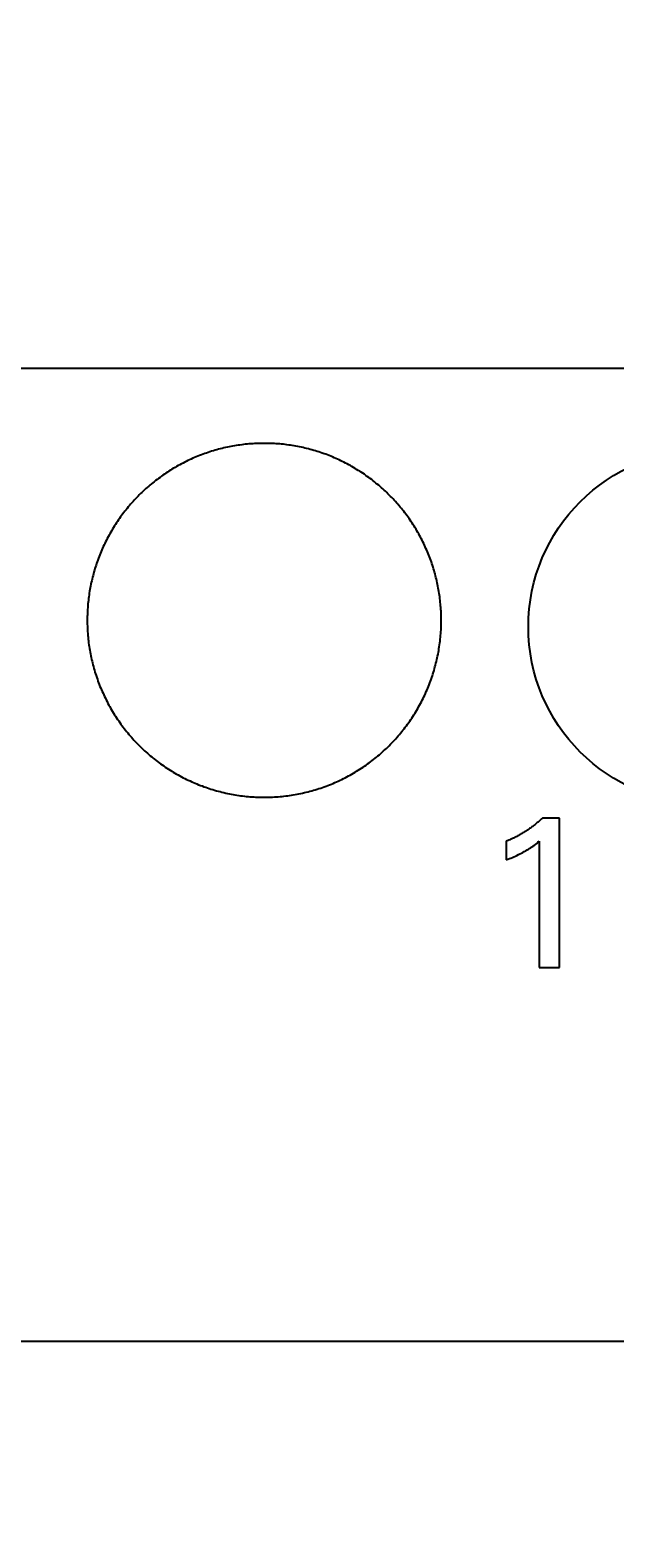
# Model space of a CAD drawing. Extents: x 0 to 420, y 0 to 297.
# Drawn here: x 127.72 to 134.33, y 140.98 to 158.01 of the extents above; entities that cross this region are included whole.
import ezdxf
from ezdxf.enums import TextEntityAlignment as Align

# ---------------------------------------------------------------- set-up
doc = ezdxf.new("R2010")
doc.units = 0
doc.header["$LTSCALE"] = 23.1
for name, color, linetype in [('10000_FRONT', 7, 'CONTINUOUS'), ('10100_DIM_FRONT', 7, 'CONTINUOUS'), ('10500_FRONT_LABELING', 7, 'CONTINUOUS')]:
    doc.layers.add(name, color=color, linetype=linetype)
doc.dimstyles.get("Standard").update_dxf_attribs({"dimtxt": 2.5, "dimasz": 2.5, "dimexe": 1.25, "dimexo": 0.625, "dimtad": 1, "dimcen": 2.5, "dimazin": 3, "dimtfac": 1, "dimtmove": 0, "dimatfit": 3})

# ---------------------------------------------------------------- blocks, each defined once
blk = doc.blocks.new('*D0')
at = {"layer": '10100_DIM_FRONT', "linetype": 'CONTINUOUS'}
for p, q in [((145.579763, 188.190376), (145.579763, 132.165384)), ((110.079763, 145.840376), (110.079763, 132.165384)), ((110.079763, 134.165384), (127.829763, 134.165384)), ((145.579763, 134.165384), (127.829763, 134.165384))]:
    blk.add_line(p, q, dxfattribs=at)
for points in [[(113.579763, 134.665384), (110.079763, 134.165384), (113.579763, 133.665384)], [(142.079763, 133.665384), (145.579763, 134.165384), (142.079763, 134.665384)]]:
    blk.add_solid(points, dxfattribs=at)
blk.add_text('35,5', height=3.5, dxfattribs=at).set_placement((123.999105, 135.040384), (133.499105, 135.040384), align=Align.FIT)
blk = doc.blocks.new('*D1')
at = {"layer": '10100_DIM_FRONT', "linetype": 'CONTINUOUS'}
for p, q in [((145.58, 188.19), (145.58, 123.957)), ((102.08, 147.741), (102.08, 123.957)), ((102.08, 125.957), (123.83, 125.957)), ((145.58, 125.957), (123.83, 125.957))]:
    blk.add_line(p, q, dxfattribs=at)
for points in [[(105.58, 126.457), (102.08, 125.957), (105.58, 125.457)], [(142.08, 125.457), (145.58, 125.957), (142.08, 126.457)]]:
    blk.add_solid(points, dxfattribs=at)
blk.add_text('43,5', height=3.5, dxfattribs=at).set_placement((119.796, 126.832), (129.546, 126.832), align=Align.FIT)

msp = doc.modelspace()

# ---------------------------------------------------------------- linework, layer by layer
at = {"layer": '10000_FRONT', "color": 7, "linetype": 'CONTINUOUS'}
for p, q in [((110.08, 154.191), (145.58, 154.191)), ((145.58, 143.191), (110.08, 143.191))]:
    msp.add_line(p, q, dxfattribs=at)
for points in [[(132.37, 151.341), (132.37, 151.362), (132.369, 151.382), (132.369, 151.403), (132.368, 151.423), (132.367, 151.444), (132.366, 151.464), (132.365, 151.485), (132.363, 151.505), (132.361, 151.525), (132.359, 151.545), (132.357, 151.566), (132.355, 151.586), (132.352, 151.606), (132.349, 151.626), (132.346, 151.646), (132.343, 151.666), (132.34, 151.686), (132.336, 151.706), (132.332, 151.726), (132.328, 151.746), (132.324, 151.766), (132.32, 151.786), (132.315, 151.806), (132.31, 151.825), (132.305, 151.845), (132.3, 151.865), (132.295, 151.884), (132.289, 151.904), (132.283, 151.924), (132.277, 151.943), (132.271, 151.963), (132.264, 151.982), (132.258, 152.002), (132.251, 152.021), (132.244, 152.04), (132.236, 152.06), (132.229, 152.079), (132.221, 152.098), (132.213, 152.117), (132.205, 152.135), (132.197, 152.154), (132.189, 152.173), (132.18, 152.191), (132.172, 152.209), (132.163, 152.228), (132.153, 152.246), (132.144, 152.264), (132.135, 152.282), (132.125, 152.3), (132.115, 152.318), (132.105, 152.335), (132.095, 152.353), (132.085, 152.37), (132.074, 152.388), (132.063, 152.405), (132.052, 152.422), (132.041, 152.439), (132.03, 152.456), (132.019, 152.473), (132.007, 152.49), (131.995, 152.507), (131.983, 152.523), (131.971, 152.54), (131.959, 152.556), (131.946, 152.573), (131.933, 152.589), (131.92, 152.605), (131.907, 152.621), (131.894, 152.636), (131.88, 152.652), (131.867, 152.667), (131.853, 152.683), (131.839, 152.698), (131.826, 152.713), (131.811, 152.728), (131.797, 152.742), (131.783, 152.757), (131.768, 152.771), (131.754, 152.785), (131.739, 152.799), (131.724, 152.813), (131.709, 152.827), (131.694, 152.84), (131.678, 152.854), (131.663, 152.867), (131.647, 152.88), (131.632, 152.893), (131.616, 152.906), (131.6, 152.919), (131.584, 152.931), (131.567, 152.943), (131.551, 152.955), (131.534, 152.967), (131.517, 152.979), (131.501, 152.991), (131.484, 153.003), (131.466, 153.014), (131.449, 153.025), (131.432, 153.036), (131.414, 153.047), (131.396, 153.058), (131.379, 153.068), (131.361, 153.079), (131.343, 153.089), (131.325, 153.099), (131.307, 153.108), (131.289, 153.118), (131.27, 153.127), (131.252, 153.136), (131.234, 153.145), (131.215, 153.154), (131.197, 153.162), (131.178, 153.171), (131.159, 153.179), (131.141, 153.187), (131.122, 153.195), (131.103, 153.202), (131.084, 153.21), (131.065, 153.217), (131.045, 153.224), (131.026, 153.231), (131.007, 153.237), (130.987, 153.244), (130.968, 153.25), (130.948, 153.256), (130.929, 153.262), (130.909, 153.267), (130.889, 153.273), (130.869, 153.278), (130.849, 153.283), (130.829, 153.288), (130.809, 153.293), (130.789, 153.297), (130.769, 153.301), (130.748, 153.305), (130.728, 153.309), (130.708, 153.313), (130.687, 153.316), (130.667, 153.319), (130.647, 153.322), (130.626, 153.325), (130.606, 153.327), (130.586, 153.33), (130.565, 153.332), (130.545, 153.334), (130.525, 153.335), (130.504, 153.337), (130.484, 153.338), (130.464, 153.339), (130.443, 153.34), (130.423, 153.341), (130.402, 153.341), (130.382, 153.341), (130.361, 153.341), (130.341, 153.341), (130.321, 153.341), (130.3, 153.34), (130.28, 153.339), (130.259, 153.338), (130.239, 153.337), (130.218, 153.336), (130.197, 153.334), (130.177, 153.332), (130.156, 153.33), (130.136, 153.328), (130.115, 153.325), (130.095, 153.322), (130.074, 153.319), (130.054, 153.316), (130.034, 153.313), (130.013, 153.309), (129.993, 153.306), (129.973, 153.302), (129.953, 153.297), (129.933, 153.293), (129.913, 153.289), (129.893, 153.284), (129.873, 153.279), (129.854, 153.274), (129.834, 153.268), (129.814, 153.263), (129.795, 153.257), (129.775, 153.251), (129.756, 153.245), (129.736, 153.238), (129.717, 153.232), (129.698, 153.225), (129.678, 153.218), (129.659, 153.211), (129.64, 153.204), (129.621, 153.196), (129.602, 153.188), (129.583, 153.18), (129.564, 153.172), (129.546, 153.164), (129.527, 153.155), (129.508, 153.146), (129.489, 153.137), (129.471, 153.128)], [(129.471, 153.128), (129.453, 153.119), (129.434, 153.109), (129.416, 153.099), (129.398, 153.089), (129.38, 153.079), (129.362, 153.069), (129.345, 153.059), (129.327, 153.048), (129.31, 153.037), (129.293, 153.027), (129.275, 153.015), (129.258, 153.004), (129.242, 152.993), (129.225, 152.981), (129.208, 152.969), (129.192, 152.957), (129.175, 152.945), (129.159, 152.933), (129.143, 152.921), (129.127, 152.908), (129.111, 152.895), (129.095, 152.882), (129.079, 152.869), (129.064, 152.856), (129.048, 152.843), (129.033, 152.829), (129.018, 152.815), (129.003, 152.801), (128.988, 152.787), (128.973, 152.773), (128.958, 152.758), (128.944, 152.744), (128.929, 152.729), (128.915, 152.714), (128.901, 152.699), (128.887, 152.684), (128.874, 152.668), (128.86, 152.653), (128.847, 152.638), (128.834, 152.622), (128.821, 152.606), (128.808, 152.59), (128.795, 152.574), (128.783, 152.558), (128.77, 152.542), (128.758, 152.526), (128.746, 152.509), (128.734, 152.493), (128.723, 152.476), (128.711, 152.459), (128.7, 152.442), (128.689, 152.425), (128.678, 152.408), (128.667, 152.391), (128.656, 152.373), (128.646, 152.356), (128.636, 152.338), (128.626, 152.32), (128.616, 152.302), (128.606, 152.284), (128.596, 152.266), (128.587, 152.248), (128.578, 152.23), (128.569, 152.211), (128.56, 152.193), (128.551, 152.174), (128.543, 152.155), (128.535, 152.136), (128.527, 152.118), (128.519, 152.099), (128.511, 152.08), (128.504, 152.061), (128.496, 152.042), (128.489, 152.022), (128.482, 152.003), (128.476, 151.984), (128.469, 151.965), (128.463, 151.945), (128.457, 151.926), (128.451, 151.907), (128.446, 151.887), (128.44, 151.867), (128.435, 151.848), (128.43, 151.828), (128.425, 151.808), (128.42, 151.789), (128.416, 151.769), (128.412, 151.749), (128.408, 151.729), (128.404, 151.709), (128.4, 151.689), (128.397, 151.669), (128.393, 151.648), (128.39, 151.628), (128.388, 151.608), (128.385, 151.588), (128.383, 151.567), (128.38, 151.547), (128.378, 151.526), (128.377, 151.506), (128.375, 151.485), (128.374, 151.465), (128.372, 151.444), (128.371, 151.424), (128.371, 151.403), (128.37, 151.383), (128.37, 151.362), (128.37, 151.341)], [(128.37, 151.341), (128.37, 151.32), (128.37, 151.299), (128.371, 151.277), (128.372, 151.256), (128.373, 151.235), (128.374, 151.214), (128.375, 151.192), (128.377, 151.171), (128.379, 151.15), (128.381, 151.129), (128.383, 151.108), (128.386, 151.087), (128.389, 151.066), (128.392, 151.045), (128.395, 151.024), (128.399, 151.003), (128.402, 150.983), (128.406, 150.962), (128.41, 150.941), (128.415, 150.92), (128.419, 150.9), (128.424, 150.879), (128.429, 150.859), (128.434, 150.838), (128.44, 150.818), (128.445, 150.797), (128.451, 150.777), (128.457, 150.756), (128.464, 150.736), (128.47, 150.716), (128.477, 150.695), (128.484, 150.675), (128.491, 150.655), (128.499, 150.635), (128.506, 150.615), (128.514, 150.595), (128.522, 150.576), (128.53, 150.556), (128.539, 150.536), (128.548, 150.517), (128.556, 150.498), (128.565, 150.479), (128.575, 150.46), (128.584, 150.441), (128.594, 150.422), (128.604, 150.403), (128.614, 150.384), (128.624, 150.366), (128.634, 150.347), (128.645, 150.329), (128.656, 150.311), (128.667, 150.293), (128.678, 150.275), (128.689, 150.257), (128.701, 150.239), (128.713, 150.222), (128.725, 150.204), (128.737, 150.187), (128.749, 150.169), (128.762, 150.152), (128.775, 150.135), (128.788, 150.118), (128.801, 150.101), (128.814, 150.084), (128.828, 150.068), (128.841, 150.051), (128.855, 150.035), (128.869, 150.019), (128.884, 150.003), (128.898, 149.987), (128.912, 149.972), (128.927, 149.956), (128.942, 149.941), (128.957, 149.926), (128.972, 149.911), (128.987, 149.896), (129.002, 149.882), (129.018, 149.867), (129.034, 149.853), (129.05, 149.839), (129.066, 149.825), (129.082, 149.811), (129.098, 149.798), (129.114, 149.784), (129.131, 149.771), (129.148, 149.758), (129.165, 149.745), (129.182, 149.732), (129.199, 149.72), (129.216, 149.708), (129.234, 149.695), (129.251, 149.683), (129.269, 149.671), (129.287, 149.66), (129.305, 149.648), (129.324, 149.637), (129.342, 149.626), (129.36, 149.615), (129.379, 149.604), (129.398, 149.594), (129.416, 149.583), (129.435, 149.573), (129.454, 149.563), (129.473, 149.554), (129.492, 149.544), (129.511, 149.535), (129.531, 149.526), (129.55, 149.517), (129.569, 149.509), (129.589, 149.5), (129.608, 149.492), (129.628, 149.484), (129.648, 149.476), (129.668, 149.469), (129.688, 149.461), (129.708, 149.454), (129.728, 149.447), (129.748, 149.44), (129.768, 149.434), (129.789, 149.428), (129.809, 149.422), (129.83, 149.416), (129.85, 149.41), (129.871, 149.405), (129.892, 149.399), (129.913, 149.394), (129.934, 149.389), (129.955, 149.385), (129.976, 149.381), (129.997, 149.376), (130.018, 149.373), (130.039, 149.369), (130.06, 149.365), (130.081, 149.362), (130.103, 149.359), (130.124, 149.357), (130.145, 149.354), (130.166, 149.352), (130.187, 149.35), (130.208, 149.348), (130.23, 149.346), (130.251, 149.345), (130.272, 149.344), (130.293, 149.343), (130.315, 149.342), (130.336, 149.342), (130.357, 149.341), (130.378, 149.341), (130.4, 149.342), (130.421, 149.342), (130.442, 149.343), (130.464, 149.344), (130.485, 149.345), (130.506, 149.346), (130.528, 149.348), (130.549, 149.349), (130.571, 149.351), (130.592, 149.354), (130.613, 149.356), (130.635, 149.359), (130.656, 149.362), (130.677, 149.365), (130.698, 149.369), (130.72, 149.372), (130.741, 149.376), (130.762, 149.38), (130.782, 149.384), (130.803, 149.389), (130.824, 149.394), (130.845, 149.399), (130.865, 149.404), (130.886, 149.409), (130.907, 149.415), (130.927, 149.421), (130.947, 149.427), (130.968, 149.433), (130.988, 149.439), (131.008, 149.446), (131.028, 149.453), (131.048, 149.46), (131.068, 149.467), (131.088, 149.475), (131.108, 149.483), (131.128, 149.491), (131.148, 149.499), (131.167, 149.507), (131.187, 149.516), (131.206, 149.525), (131.226, 149.534), (131.245, 149.543), (131.264, 149.553), (131.284, 149.562), (131.303, 149.572), (131.322, 149.582), (131.34, 149.593), (131.359, 149.603), (131.377, 149.614), (131.396, 149.625), (131.414, 149.636)], [(131.414, 149.636), (131.432, 149.647), (131.45, 149.658), (131.468, 149.67), (131.486, 149.682), (131.503, 149.694), (131.521, 149.706), (131.538, 149.718), (131.555, 149.73), (131.572, 149.743), (131.589, 149.756), (131.606, 149.769), (131.622, 149.782), (131.639, 149.796), (131.655, 149.809), (131.671, 149.823), (131.688, 149.837), (131.703, 149.851), (131.719, 149.865), (131.735, 149.88), (131.751, 149.894), (131.766, 149.909), (131.781, 149.924), (131.796, 149.94), (131.811, 149.955), (131.826, 149.971), (131.841, 149.986), (131.855, 150.002), (131.869, 150.018), (131.883, 150.034), (131.897, 150.05), (131.911, 150.067), (131.924, 150.083), (131.937, 150.1), (131.951, 150.116), (131.963, 150.133), (131.976, 150.15), (131.989, 150.167), (132.001, 150.184), (132.013, 150.202), (132.025, 150.219), (132.037, 150.237), (132.049, 150.254), (132.06, 150.272), (132.071, 150.29), (132.082, 150.308), (132.093, 150.326), (132.104, 150.345), (132.114, 150.363), (132.125, 150.382), (132.135, 150.401), (132.145, 150.42), (132.154, 150.439), (132.164, 150.458), (132.173, 150.477), (132.183, 150.496), (132.191, 150.516), (132.2, 150.535), (132.209, 150.555), (132.217, 150.575), (132.225, 150.594), (132.233, 150.614), (132.24, 150.634), (132.248, 150.654), (132.255, 150.674), (132.262, 150.694), (132.269, 150.714), (132.275, 150.734), (132.282, 150.754), (132.288, 150.774), (132.294, 150.795), (132.299, 150.815), (132.305, 150.835), (132.31, 150.856), (132.315, 150.876), (132.32, 150.897), (132.324, 150.918), (132.329, 150.938), (132.333, 150.959), (132.337, 150.98), (132.341, 151.001), (132.344, 151.022), (132.347, 151.043), (132.35, 151.064), (132.353, 151.085), (132.356, 151.106), (132.358, 151.128), (132.361, 151.149), (132.362, 151.17), (132.364, 151.192), (132.366, 151.213), (132.367, 151.234), (132.368, 151.256), (132.369, 151.277), (132.369, 151.299), (132.37, 151.32), (132.37, 151.341)]]:
    msp.add_lwpolyline(points, dxfattribs=at)
msp.add_circle((135.354, 151.267), 2, dxfattribs=at)
at = {"layer": '10500_FRONT_LABELING', "color": 7, "linetype": 'CONTINUOUS'}
for p, q in [((133.704, 149.107), (133.512, 149.107)), ((133.704, 147.417), (133.704, 149.107)), ((133.104, 148.846), (133.104, 148.634)), ((133.477, 148.844), (133.477, 147.417)), ((133.477, 147.417), (133.704, 147.417))]:
    msp.add_line(p, q, dxfattribs=at)
for points in [[(133.512, 149.107), (133.504, 149.099), (133.495, 149.092), (133.487, 149.084), (133.479, 149.077), (133.471, 149.069), (133.463, 149.062), (133.454, 149.055), (133.446, 149.048), (133.437, 149.041), (133.429, 149.034), (133.42, 149.027), (133.411, 149.02), (133.403, 149.013), (133.394, 149.006), (133.385, 149), (133.376, 148.993), (133.367, 148.987), (133.358, 148.981), (133.349, 148.974), (133.34, 148.968), (133.33, 148.962), (133.321, 148.956), (133.312, 148.95), (133.302, 148.944), (133.293, 148.938), (133.283, 148.933), (133.274, 148.927), (133.264, 148.922), (133.255, 148.916), (133.245, 148.911), (133.235, 148.906), (133.225, 148.9), (133.215, 148.895), (133.206, 148.89), (133.196, 148.885), (133.186, 148.881), (133.176, 148.876), (133.166, 148.871), (133.155, 148.867), (133.145, 148.862), (133.135, 148.858), (133.125, 148.854), (133.115, 148.85), (133.104, 148.846)], [(133.104, 148.634), (133.122, 148.641), (133.139, 148.648), (133.156, 148.655), (133.173, 148.662), (133.191, 148.669), (133.208, 148.677), (133.225, 148.685), (133.242, 148.693), (133.258, 148.701), (133.275, 148.709), (133.292, 148.718), (133.308, 148.727), (133.324, 148.736), (133.34, 148.746), (133.348, 148.751), (133.356, 148.756), (133.364, 148.761), (133.372, 148.766), (133.38, 148.771), (133.387, 148.776), (133.395, 148.782), (133.403, 148.787), (133.41, 148.793), (133.418, 148.798), (133.433, 148.809), (133.448, 148.821), (133.462, 148.833), (133.477, 148.844)]]:
    msp.add_lwpolyline(points, dxfattribs=at)

# ---------------------------------------------------------------- dimensions: what is measured, and where the dimension line sits
at = {"layer": '10100_DIM_FRONT', "linetype": 'CONTINUOUS'}
for base, p1, picture, middle in [((145.58, 125.957), (102.08, 147.741), '*D1', (124.671, 128.582)), ((145.58, 134.165), (110.08, 145.84), '*D0', (128.749, 136.79))]:
    dim = msp.add_linear_dim(base=base, p1=p1, p2=(145.58, 188.19), dimstyle='Standard', dxfattribs=at)
    dim.commit()
    dim.dimension.update_dxf_attribs({"geometry": picture, "text_midpoint": middle, "dimtype": 128})

doc.saveas('drawing.dxf')
